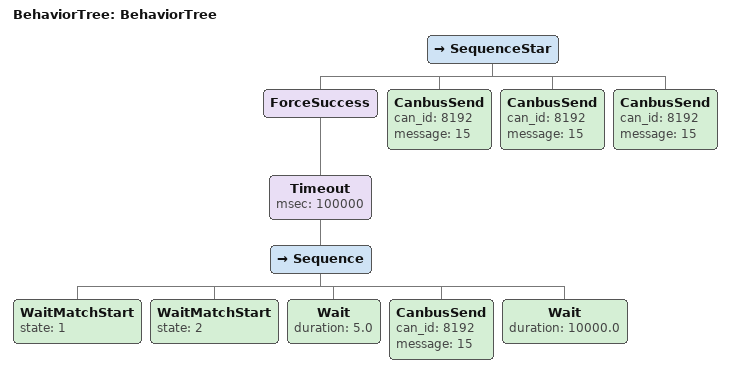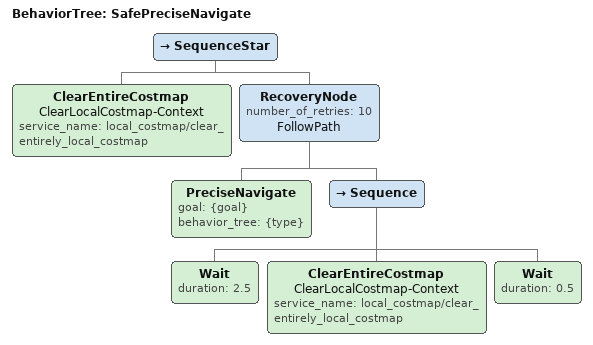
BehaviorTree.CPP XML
<root main_tree_to_execute="BehaviorTree">
    <BehaviorTree ID="BehaviorTree">

        <SequenceStar>
            <ForceSuccess>
                <Timeout msec="100000">

                    <Sequence>
                        <WaitMatchStart state="1" />
                        <WaitMatchStart state="2" />

                        <Wait duration="5.0"/>

			            <CanbusSend can_id="8192" message="15" />

                        <Wait duration="10000.0" />
                    </Sequence>
                </Timeout>
            </ForceSuccess>

            <CanbusSend can_id="8192" message="15" />
            <CanbusSend can_id="8192" message="15" />
            <CanbusSend can_id="8192" message="15" />
        </SequenceStar>
    </BehaviorTree>
    <BehaviorTree ID="SafePreciseNavigate">
        <SequenceStar>
            <ClearEntireCostmap name="ClearLocalCostmap-Context" service_name="local_costmap/clear_entirely_local_costmap" />
            <RecoveryNode number_of_retries="10" name="FollowPath">
                <PreciseNavigate goal="{goal}" behavior_tree="{type}" />
                <Sequence>
                    <Wait duration="2.5" />
                    <ClearEntireCostmap name="ClearLocalCostmap-Context" service_name="local_costmap/clear_entirely_local_costmap" />
                    <Wait duration="0.5" />
                </Sequence>
            </RecoveryNode>
        </SequenceStar>
    </BehaviorTree>
</root>
